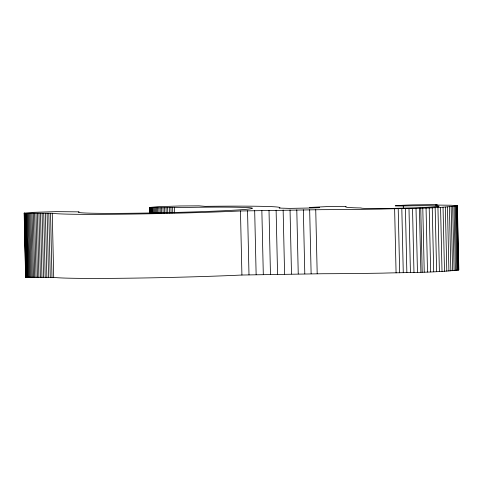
<?xml version="1.0" encoding="UTF-8"?>
<svg xmlns="http://www.w3.org/2000/svg" width="483" height="483" viewBox="0 0 483 483"><rect width="100%" height="100%" fill="white"/><g stroke="black" fill="none" stroke-linecap="round" stroke-linejoin="round"><path stroke-width="0.72" d="M457.395 205.77C432.526 208.904 406.783 208.191 381.588 209.067A166.375 4.643 -1.3 0 1 321.515 209.676L240.462 210.968A114.483 3.194 -1.3 0 1 125.834 214.15A114.483 3.194 -1.3 0 1 52.291 213.293L24.15 213.148L33.617 212.333L56.137 211.645L79.091 211.862L78.566 212.128A86.994 2.427 -1.3 0 0 158.4 212.834A86.994 2.427 -1.3 0 0 251.788 208.59A86.994 2.427 -1.3 0 0 179.773 207.527L158.829 207.793L149.694 207.449L157.893 206.694L179.972 205.975L199.014 205.843L205.112 206.35A114.483 3.194 -1.3 0 1 279.832 207.787L279.826 207.901A24.392 0.682 -1.3 0 0 279.204 208.082L289.715 208.39L311.656 207.974L319.39 207.678L309.531 207.461L329.708 206.483L346.142 206.609L345.768 206.79A91.679 2.56 -1.3 0 0 361.127 207.968A39.008 1.087 -1.3 0 0 376.154 208.523L378.135 208.517A39.008 1.087 -1.3 0 0 413.261 207.847L415.537 207.768A39.008 1.087 -1.3 0 0 434.881 205.836L433.704 205.806A39.008 1.087 -1.3 0 0 424.056 205.716L417.861 205.746A39.008 1.087 -1.3 0 0 408.672 205.861L403.263 205.963A11.888 0.332 -1.3 0 1 396.157 205.68A27.271 0.761 -1.3 0 1 412.862 204.883L434.151 204.599L437.23 204.804L435.672 205.058L451.213 205.239L457.395 205.77L458.844 269.931C433.752 272.81 408.292 272.34 383.043 273.124A166.375 4.643 -1.3 0 1 322.97 273.734L241.917 275.026A114.483 3.194 -1.3 0 1 127.289 278.208A114.483 3.194 -1.3 0 1 53.746 277.351L25.605 277.206L24.162 213.1M25.605 277.206L26.305 277M53.716 277.32L52.261 213.257M457.178 205.68L458.615 270.039M456.701 206.09L458.156 270.148M456.024 206.205L457.473 270.263M455.119 206.319L456.574 270.383M454.002 206.44L455.457 270.504M452.674 206.567L454.129 270.625M451.134 206.694L452.589 270.752M449.395 206.821L450.85 270.878M447.463 206.947L448.912 271.005M445.338 207.08L446.793 271.138M443.038 207.207L444.493 271.265M440.568 207.334L442.023 271.398M437.942 207.467L439.397 271.524M435.165 207.593L436.62 271.651M432.249 207.714L433.704 271.778M429.206 207.841L430.661 271.899M426.048 207.962L427.503 272.02M422.788 208.076L424.243 272.134M420.747 208.143L422.202 272.207M419.437 208.191L420.892 272.249M416.008 208.3L417.463 272.358M412.524 208.402L413.973 272.46M408.986 208.499L410.435 272.563M405.412 208.596L406.861 272.654M403.263 205.963L403.311 208.221M401.814 208.68L403.269 272.744M398.215 208.765L399.67 272.823M394.623 208.837L396.078 272.895M315.737 209.688L317.192 273.746M309.669 209.719L311.124 273.776M303.342 209.767L304.797 273.825M296.791 209.833L298.24 273.897M290.041 209.918L291.497 273.982M283.141 210.02L284.596 274.084M276.113 210.141L277.568 274.199M269.007 210.28L270.462 274.338M261.852 210.431L263.301 274.489M254.68 210.594L256.135 274.652M247.544 210.775L248.993 274.833M240.462 210.968L241.917 275.026M174.357 207.63L174.478 212.906M172.648 207.666L172.769 212.943M170.952 207.696L171.073 212.967M169.285 207.72L169.406 212.997M167.649 207.738L167.77 213.015M166.049 207.756L166.17 213.033M164.492 207.775L164.612 213.051M162.988 207.787L163.109 213.057M161.539 207.793L161.654 213.063M160.151 207.793L160.271 213.069M158.829 207.793L158.949 213.069M157.579 207.787L157.7 213.063M156.407 207.781L156.528 213.051M155.321 207.768L155.435 213.039M154.312 207.75L154.433 213.027M153.401 207.726L153.522 213.003M152.58 207.708L152.7 212.979M151.861 207.678L151.982 212.955M151.239 207.648L151.354 212.925M150.714 207.612L150.835 212.888M150.304 207.575L150.436 213.607M149.99 207.533L150.128 213.564M149.833 207.346L149.965 213.377M149.706 207.394L149.923 213.522M149.694 207.449L149.833 213.474M50.534 213.299L51.989 277.357M48.813 213.335L50.268 277.393M47.105 213.365L48.56 277.423M45.408 213.395L46.863 277.453M43.742 213.42L45.197 277.477M42.106 213.444L43.561 277.502M40.506 213.462L41.961 277.52M38.948 213.474L40.403 277.532M37.445 213.486L38.894 277.544M35.99 213.492L37.445 277.55M34.607 213.492L36.056 277.556M33.285 213.492L34.734 277.556M32.035 213.486L33.49 277.55M30.864 213.48L32.319 277.538M29.771 213.468L31.226 277.526M28.769 213.45L30.224 277.508M27.857 213.432L29.312 277.49M27.036 213.408L28.491 277.465M26.317 213.377L27.766 277.441M25.69 213.347L27.145 277.405M25.17 213.311L26.625 277.375M24.754 213.275L26.209 277.339M24.446 213.238L25.901 277.296M24.289 213.045L25.696 277.254"/></g></svg>
